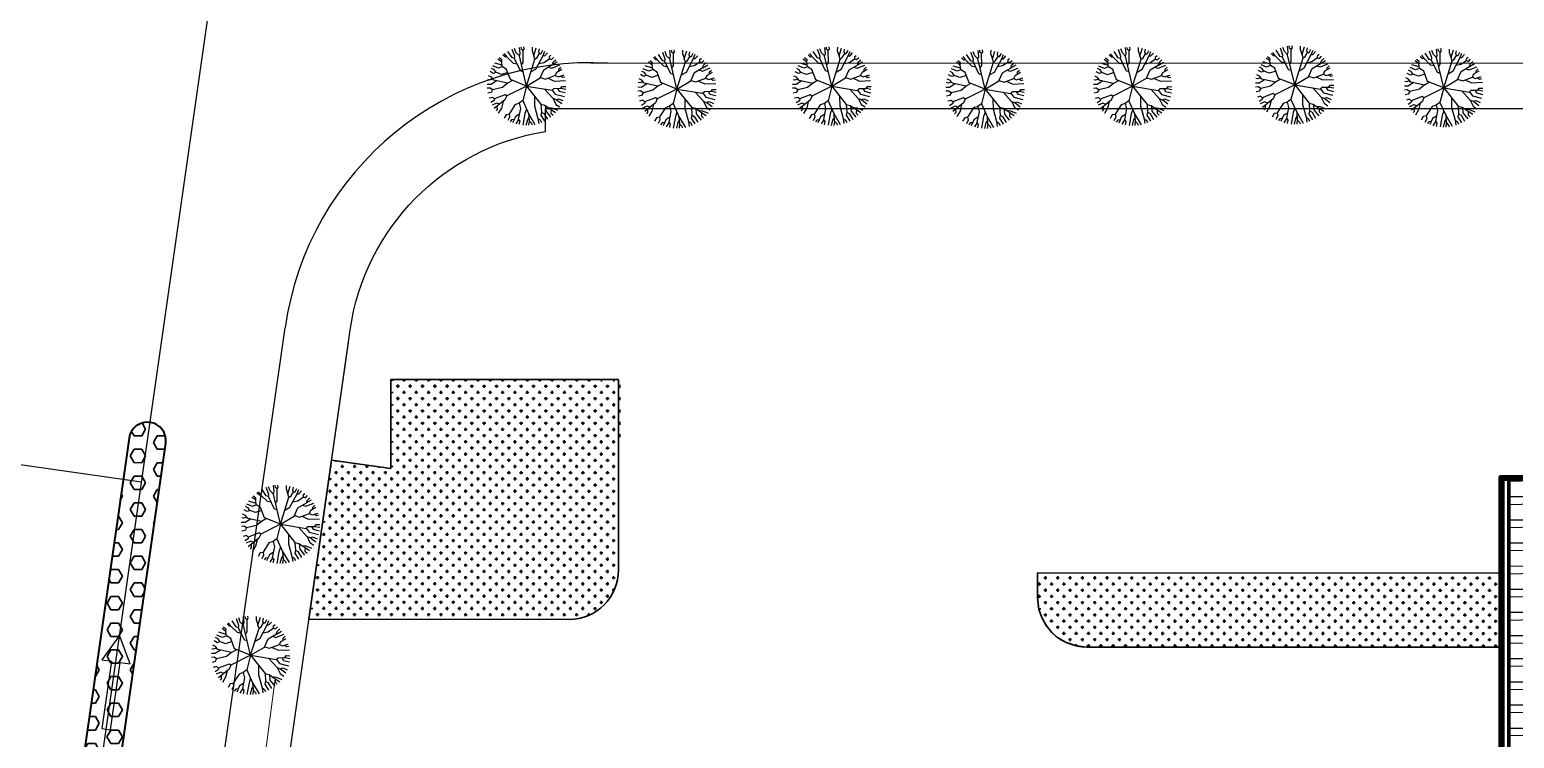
# Model space of a CAD drawing. Header units: millimetres. Extents: x -840588 to 786814, y -467537 to 194195.
# Drawn here: x -129734 to -9389, y -39123 to 18256 of the extents above; entities that cross this region are included whole.
import ezdxf

# ---------------------------------------------------------------- set-up
doc = ezdxf.new("R2010")
doc.units = ezdxf.units.MM
doc.header["$LTSCALE"] = 100
doc.header["$MEASUREMENT"] = 0
for name, color, linetype in [('1gt tim duong', 10, 'Continuous'), ('A-Wall-Patt', 143, 'Continuous'), ('caycay', 96, 'Continuous'), ('ctrinh-mai 1', 16, 'Continuous'), ('gthong-phan lanxe', 9, 'Continuous'), ('gthong-viahe', 5, 'Continuous')]:
    doc.layers.add(name, color=color, linetype=linetype)
for name, color, linetype, lineweight in [('A-Area', 134, 'Continuous', 35), ('cotdien', 7, 'Continuous', 13), ('ctrinh-chinh', 24, 'Continuous', 100), ('gthong-duong', 7, 'Continuous', 40)]:
    doc.layers.add(name, color=color, linetype=linetype, lineweight=lineweight)

# ---------------------------------------------------------------- blocks, each defined once
blk = doc.blocks.new('NGC')
at = {"layer": 'ctrinh-mai 1'}
h = blk.add_hatch(dxfattribs=at)
h.set_pattern_fill('ANSI32', color=256, scale=5, angle=315, style=0)
h.set_pattern_definition([(0, (-615851.4988218939, -1205293.901811052), (5.551115123125783e-16, 1.875), []), (0, (-615850.873821895, -1205294.526811051), (5.551115123125783e-16, 1.875), [])])
h.paths.add_polyline_path([(-116.5004060267238, 73.59999780240469), (-121.2998026588466, 73.59999780240469), (-121.2996150384424, -21.50000216439366), (-116.5002184063196, -21.49999280297197)])
at = {"layer": 'ctrinh-chinh'}
blk.add_line((-121.2998026588466, 73.59999780240469), (-121.2996150384424, -21.50000313972123), dxfattribs=at)
for points in [[(-122.0000132289715, -21.50000236090273), (-111.0000000001164, -21.50000214693137), (-111.0000000001164, 73.79999780259095), (-121.9998022224754, 73.79999780259095)], [(-121.800012789201, -21.50000314041972), (-111.2004240235547, -21.49998246575706), (-111.2000008787727, 73.59999780240469), (-121.7998026588466, 73.59999780240469)]]:
    blk.add_lwpolyline(points, close=True, dxfattribs=at)
blk = doc.blocks.new('A$C537F0C63')
at = {"layer": 'caycay'}
for p, q in [((3.910690972326847, 11.37062830588184), (3.788839569944685, 11.81686011959391)), ((4.712688563198753, 10.80137484274019), (4.265887160996499, 11.99052643422328)), ((4.906208114261972, 11.58543264324908), (4.852080984670465, 12.1454581428552)), ((6.159981289129064, 11.93632074141715), (6.202302373265411, 12.27858844433285)), ((6.353129947037814, 11.71136866716915), (6.159981289129064, 11.93632074141715)), ((6.353129947037814, 11.71136866716915), (6.605483960749552, 11.93623077391385)), ((6.447514687970397, 9.84495994712779), (6.353129947037814, 11.71136866716915)), ((6.605483960749552, 11.93623077391385), (6.617402898351429, 12.259334795428)), ((6.826178093167982, 11.29693891192437), (6.890286666319298, 12.23129105439875)), ((7.441234408583114, 11.42699881628141), (7.651727496751846, 12.08642798159781)), ((7.68363426896758, 10.90806475621866), (8.019816777752567, 11.97964079065423)), ((8.113333231842262, 10.69883864084841), (8.712313031195663, 11.70768604843033)), ((1.920139873705921, 9.225739964920649), (1.087115961723612, 9.647311538588838)), ((1.76967368680198, 9.623145921275864), (1.343038968556357, 9.988975225947797)), ((2.008257406407211, 10.05514116568156), (1.666088850062806, 10.35901247844595)), ((1.883955297300417, 9.24431646832818), (1.76967368680198, 9.623145921275864)), ((2.310344671936036, 10.1849830326064), (2.008257406407211, 10.05514116568156)), ((2.272467924871307, 10.54832825371341), (2.042717878081021, 10.72445268446245)), ((2.296077634156973, 10.19319036591696), (2.272467924871307, 10.54832825371341)), ((3.222511420288356, 9.660279909650853), (2.296077634156973, 10.19319036591696)), ((3.003826198455499, 10.71583942823054), (2.568862697771692, 11.14364282684619)), ((3.269952949845901, 10.73353164103173), (2.956771443390608, 11.39790803732103)), ((3.269952949845901, 10.73353164103173), (3.003826198455499, 10.71583942823054)), ((3.993460937123018, 9.543984048803395), (3.222511420288356, 9.660279909650853)), ((4.50370063718583, 8.70506324478265), (3.269952949845901, 10.73353164103173)), ((3.573577700022724, 11.08070473705084), (3.272457403527369, 11.57568824168993)), ((3.810128005825391, 11.09643069598314), (3.573577700022724, 11.08070473705084)), ((3.810128005825391, 11.09643069598314), (3.910690972326847, 11.37062830588184)), ((4.235841180721764, 10.50048805131519), (3.810128005825391, 11.09643069598314)), ((4.592421611992904, 10.24268936957378), (4.235841180721764, 10.50048805131519)), ((4.577421300939022, 10.28284407086176), (4.712688563198753, 10.80137484274019)), ((6.125898059370229, 6.139521315279126), (4.577421300939022, 10.28284407086176)), ((4.700099824054632, 10.83487223221164), (4.906208114261972, 11.58543264324908)), ((6.125898059370229, 6.139521315279126), (6.970036149243242, 10.92007571294744)), ((6.717420145090728, 9.489459469132271), (6.447514687970397, 9.84495994712779)), ((6.970036149243242, 10.92007571294744), (6.826178093167982, 11.29693891192437)), ((6.948042777010414, 8.570320168466424), (7.76638461697803, 10.55685856171476)), ((6.970036149243242, 10.92007571294744), (7.441234408583114, 11.42699881628141)), ((7.392351211692585, 9.648875252361904), (7.965382829468581, 9.797246468468074)), ((7.76638461697803, 10.55685856171476), (7.68363426896758, 10.90806475621866)), ((7.76638461697803, 10.55685856171476), (8.113333231842262, 10.69883864084841)), ((7.965382829468581, 9.797246468468074), (8.933407776050444, 10.87226001470481)), ((8.933407776050444, 10.87226001470481), (9.272947348141315, 11.41112699440055)), ((8.933407776050444, 10.87226001470481), (9.171925964052207, 10.85838502353727)), ((9.092822924165375, 8.921003827472305), (9.745379681935447, 9.38050785887026)), ((9.171925964052207, 10.85838502353727), (9.537986088387697, 11.24360011898898)), ((9.733678942880942, 10.44985240105962), (10.13871553562058, 10.78615722681207)), ((9.786865097747068, 10.09668076723392), (9.733678942880942, 10.44985240105962)), ((9.745379681935447, 9.38050785887026), (9.786865097747068, 10.09668076723392)), ((9.745379681935447, 9.38050785887026), (10.35249974897306, 9.183089075660973)), ((9.759203255198372, 9.619244142235402), (10.88575250038048, 10.01737219720235)), ((9.786865097747068, 10.09668076723392), (10.35685576614924, 10.5884511891054)), ((10.35249974897306, 9.183089075660973), (11.20201209581137, 9.59306054910121)), ((0.4466466944213607, 7.186909447627841), (0.08666564667146304, 7.2448509023925)), ((1.12084364940165, 7.320901045324717), (0.1511815814883448, 7.552586191002774)), ((1.280611972542829, 8.044912836274307), (0.444487546075834, 8.466659778718167)), ((0.7097976248769555, 7.419110072511103), (0.4466466944213607, 7.186909447627841)), ((0.9218848354175861, 8.526406249260617), (0.5914981488203921, 8.797440291094972)), ((2.008086131005257, 8.717519836023712), (0.7635036424217105, 9.129316388596635)), ((0.9357337090696092, 8.218872061683214), (0.9218848354175861, 8.526406249260617)), ((1.541375211712875, 7.549264594850683), (1.12084364940165, 7.320901045324717)), ((1.521030883770436, 7.555591163691133), (1.280611972542829, 8.044912836274307)), ((3.097987199351337, 7.065927705370996), (1.521030883770436, 7.555591163691133)), ((2.703754449681583, 7.188340914177388), (1.757476259455871, 6.679553776459215)), ((3.267708861298161, 8.533747915149434), (1.883955297300417, 9.24431646832818)), ((2.5351559760893, 8.909919010715385), (2.008086131005257, 8.717519836023712)), ((3.884867362274235, 7.354371150599036), (3.097987199351337, 7.065927705370996)), ((3.914115354094974, 7.298525660517043), (3.267708861298161, 8.533747915149434)), ((6.125898059370229, 6.139521315279126), (3.914115354094974, 7.298525660517043)), ((5.316408449507435, 8.305498213470855), (4.50370063718583, 8.70506324478265)), ((6.125898059370229, 6.139521315279126), (8.578119715861249, 7.281614840641851)), ((6.527199968382774, 8.412167402177147), (6.948042777010414, 8.570320168466424)), ((8.279060999553622, 7.142313947006187), (9.0886019582249, 6.750771228889789)), ((8.578119715861249, 7.281614840641851), (9.092822924165375, 8.921003827472305)), ((8.94424461397648, 8.447760988721711), (9.944313991869421, 8.175001025898382)), ((9.0886019582249, 6.750771228889789), (11.18806748264615, 7.336222721740342)), ((9.944313991869421, 8.175001025898382), (10.80974500087541, 8.559510920527828)), ((10.77352595946286, 7.220637597380119), (11.64532254343067, 6.712682137225784)), ((10.79366673980257, 8.552387381641893), (11.20595707066968, 8.407509828190086)), ((10.80974500087541, 8.559510920527828), (11.04832709143011, 8.991530669089116)), ((11.04832709143011, 8.991530669089116), (11.44374410946693, 9.207825855861302)), ((11.18806748264615, 7.336222721740342), (11.54099752982074, 7.835271000905777)), ((11.20595707066968, 8.407509828190086), (11.70062178621083, 8.711759320220153)), ((11.33254625860354, 7.540524095533328), (11.89576276779189, 7.413002362918633)), ((11.54099752982074, 7.835271000905777), (11.95948603860597, 8.053456869412912)), ((11.89576276779189, 7.413002362918633), (12.11310363743178, 7.4986918541872)), ((0.5706603464168438, 5.768348654561123), (-1.699427230050787e-06, 5.730386201154033)), ((1.757476259455871, 6.679553776459215), (0.00855774800220388, 6.661205396139849)), ((0.7806298194373085, 5.506956316930882), (0.04189879572368227, 5.315400935116486)), ((1.063396316407307, 5.057959221958299), (0.1397583337929973, 4.775609911099309)), ((0.7973220304920687, 5.486148682266503), (0.5706603464168438, 5.768348654561123)), ((1.863759347223095, 5.527326392111718), (0.7973220304920687, 5.486148682266503)), ((1.301357276712224, 5.505615774418402), (1.063396316407307, 5.057959221958299)), ((2.147618291040999, 5.278660692089034), (1.715808944849414, 4.625734219735023)), ((2.179125049486174, 5.25103580450741), (1.863759347223095, 5.527326392111718)), ((3.339595652047137, 5.512285084278119), (2.113923366072413, 3.99826194187699)), ((6.125898059370229, 6.139521315279126), (2.179125049486174, 5.25103580450741)), ((6.125898059370229, 6.139521315279126), (4.039744528603478, 3.175083687405277)), ((6.125898059370229, 6.139521315279126), (9.309124815248651, 4.773858037136961)), ((6.125898059370229, 6.139521315279126), (6.842971201978798, 3.89649221743457)), ((9.075402950122225, 6.757166716884967), (9.900688603102026, 6.150819989943557)), ((9.309124815248651, 4.773858037136961), (9.56344752651421, 4.969106941811333)), ((9.309124815248651, 4.773858037136961), (9.616567334425781, 4.170077324375598)), ((9.56344752651421, 4.969106941811333), (11.29217119894747, 4.430094099112466)), ((9.900688603102026, 6.150819989943557), (11.46386237296974, 5.868288854795537)), ((11.29217119894747, 4.430094099112466), (11.5425597731919, 4.68452039962358)), ((11.46386237296974, 5.868288854795537), (11.83055046181835, 6.160203181647375)), ((11.46386237296974, 5.868288854795537), (11.72795570972085, 5.469711782065133)), ((11.5425597731919, 4.68452039962358), (12.06343262891096, 4.577516196506622)), ((11.64532254343067, 6.712682137225784), (12.23443119234435, 6.755833524115587)), ((11.72795570972085, 5.469711782065133), (12.21933158095999, 5.388423248077743)), ((11.83055046181835, 6.160203181647375), (12.26543294043586, 6.154373944329564)), ((1.715808944849414, 4.625734219735023), (0.307439249689196, 4.179975674378511)), ((1.230773230763589, 3.880098522535263), (0.5654086178583384, 3.53661498738802)), ((1.603983964610961, 3.791791144500166), (0.7979776640349883, 3.08873558965206)), ((1.703781163858366, 3.019787908731814), (1.11193678613563, 2.596291564444982)), ((1.623038097397512, 3.787286263777787), (1.230773230763589, 3.880098522535263)), ((2.360128743846872, 2.528373258541251), (1.492859571077133, 2.110982061632967)), ((2.113923366072413, 3.99826194187699), (1.623038097397512, 3.787286263777787)), ((2.086705644269387, 3.98654600703594), (1.703781163858366, 3.019787908731814)), ((2.952599385069334, 2.620357636184053), (2.360128743846872, 2.528373258541251)), ((3.428623164742021, 2.985834134982724), (2.496129963798012, 2.269877917915437)), ((3.369906157186051, 2.940729452180676), (3.339813401926222, 2.088173656051367)), ((4.039744528603478, 3.175083687405277), (3.428623164742021, 2.985834134982724)), ((4.039744528603478, 3.175083687405277), (4.031693542077846, 1.955804082903342)), ((5.060837633816845, 3.005173691082746), (4.630837960547069, 0.98501350143124)), ((4.993965494963049, 4.531040710644447), (5.060837633816845, 3.005173691082746)), ((6.842971201978798, 3.89649221743457), (6.058139944627328, 1.852742682112876)), ((6.328418276112643, 2.556572256453364), (6.621925523577374, 1.860491597191867)), ((6.842971201978798, 3.89649221743457), (7.432333557888342, 3.519514546744176)), ((7.432333557888342, 3.519514546744176), (7.280434323314694, 2.677135711990559)), ((7.280434323314694, 2.677135711990559), (7.715867288097797, 1.041460912816547)), ((7.432333557888342, 3.519514546744176), (8.098582012036786, 3.326026642433135)), ((8.098582012036786, 3.326026642433135), (9.111636380646814, 1.936837856093916)), ((9.616567334425781, 4.170077324375598), (11.35931998142405, 2.929313197353622)), ((9.93769863442867, 3.941450450896809), (10.23341044859262, 2.932877378403646)), ((10.23341044859262, 2.932877378403646), (10.78588893792767, 2.142211417256476)), ((10.47633774106362, 3.557950291473389), (10.95106070157999, 3.753440934466198)), ((10.9181057199894, 3.243447097807802), (10.92924841445711, 2.741344290425332)), ((10.92924841445711, 2.741344290425332), (11.10547083382698, 2.548124503166036)), ((10.95106070157999, 3.753440934466198), (11.66045975862653, 3.481945362666011)), ((11.22320598487931, 4.451586098773987), (11.30987888816526, 4.16373455730718)), ((11.30987888816526, 4.16373455730718), (11.83210555871847, 3.873839490315731)), ((2.496129963798012, 2.269877917915437), (1.822411499113514, 1.760689831018681)), ((2.56307497484886, 1.709560079856601), (2.246554855188151, 1.380875038601516)), ((2.496129963798012, 2.269877917915437), (2.56307497484886, 1.709560079856601)), ((3.339813401926222, 2.088173656051367), (2.637745125197398, 1.087092649082479)), ((3.661068871806492, 1.723103908010671), (3.151986367873178, 0.7683009200591187)), ((4.151889424236288, 1.488197098566161), (3.632459803578968, 0.5291005140024936)), ((4.031693542077846, 1.955804082903342), (3.661068871806492, 1.723103908010671)), ((4.029956023412524, 1.954728688528121), (4.151889424236288, 1.488197098566161)), ((4.291746997165319, 0.7246533119759988), (4.111621739852126, 0.339800697278406)), ((4.630837960547069, 0.98501350143124), (4.291746997165319, 0.7246533119759988)), ((4.630837960547069, 0.98501350143124), (4.553144487388636, 0.2048409433373308)), ((6.058139944627328, 1.852742682112876), (5.148106664306397, 0.07830981133520254)), ((5.687346443359274, 0.2823844214362907), (5.63783512871305, 0.01939518188373768)), ((6.046166258151061, 0.6926535401726142), (5.687346443359274, 0.2823844214362907)), ((6.032371784920542, 0.6769075088304817), (6.148760987558489, 2.060398401226848e-06)), ((6.058139944627328, 1.852742682112876), (6.046166258151061, 0.6926535401726142)), ((6.051426148278551, 1.202184490222862), (6.300487340380641, 0.8879269488934369)), ((6.300487340380641, 0.8879269488934369), (6.566832978940511, 0.01583402863980155)), ((6.621925523577374, 1.860491597191867), (7.04603830007909, 0.06930147462480818)), ((7.715867288097797, 1.041460912816547), (7.500958808541327, 0.7001980161367101)), ((7.500958808541327, 0.7001980161367101), (7.660945140349213, 0.1949458228082221)), ((7.510773716396216, 1.811866424770415), (8.13382774245838, 1.455661724790843)), ((7.68101589476646, 0.9861165687689208), (8.13231261911642, 0.3370629204364377)), ((8.13382774245838, 1.455661724790843), (8.63363335412214, 0.5354539643340104)), ((8.374018521320977, 1.013457626351737), (8.758654683351779, 0.9918956518486084)), ((8.758654683351779, 0.9918956518486084), (8.994797214174469, 0.7114704464074748)), ((9.111636380646814, 1.936837856093916), (9.05441034496107, 1.457435791671742)), ((9.05441034496107, 1.457435791671742), (9.356284565004898, 0.9185323608435283)), ((9.108831235360412, 1.913318816441461), (9.563043515889149, 1.847932786524325)), ((9.563043515889149, 1.847932786524325), (9.928087916650838, 1.318988235496363))]:
    blk.add_line(p, q, dxfattribs=at)

msp = doc.modelspace()

# ---------------------------------------------------------------- hatches: boundary and pattern name
at = {"layer": 'A-Area'}
h = msp.add_hatch(dxfattribs=at)
h.set_pattern_fill('CROSS', color=256, scale=2000.000000000001, angle=-0.02274081717208486, style=0)
h.set_pattern_definition([(359.9772591828279, (-616218387.0630271, -1205141167.613114), (500.1984116790877, 499.8015095552616), [250.0000000000001, -750.0000000000002]), (89.97725918282791, (-616218262.1126498, -1205141292.662717), (-499.8015095552615, 500.1984116790875), [250.0000000000001, -750.0000000000002])])
edge = h.paths.add_edge_path()
edge.add_arc((-86002.43692304302, -25493.92700729759), 3999.999999999979, 269.9772591833588, 360.0131211566729)
edge.add_line((-82002.43702793181, -25493.01097776314), (-82001.60996799612, -15640.88729066137))
edge.add_line((-82001.60996799612, -15640.88729066137), (-82002.75239673018, -12249.03337865292))
edge.add_line((-82002.75239673017, -12249.03337865292), (-82002.80419101479, -10072.05973307863))
edge.add_line((-82002.80419101479, -10072.05973307863), (-100467.6257538293, -10072.06225087852))
edge.add_line((-100467.6257538293, -10072.06225087852), (-100467.6251122296, -17279.44282608115))
edge.add_line((-100467.6251122296, -17279.44282608115), (-105262.9987839302, -16597.98614031727))
edge.add_line((-105262.9987839302, -16597.98614031727), (-107106.8562921704, -29485.55093302629))
edge.add_line((-107106.8562921704, -29485.55093302629), (-86004.02453150126, -29493.92669223497))
h = msp.add_hatch(dxfattribs=at)
h.set_pattern_fill('HEX', color=256, scale=4999.999999999999, angle=-360.0227408171721, style=0)
h.set_pattern_definition([(359.9772591828279, (-616218387.0630271, -1205141167.613114), (0.4296591526680486, 1082.531669733681), [624.9999999999999, -1250]), (119.9772591828279, (-616218387.0630271, -1205141167.613114), (-937.7147559668883, -540.8937391256618), [625.0000000000006, -1250.000000000001]), (59.97725918282792, (-616217762.0630764, -1205141167.861178), (-937.2850968142199, 541.6379306080198), [625.0000000000002, -1250])])
edge = h.paths.add_edge_path(flags=0)
edge.add_ellipse((-120190.63292331, -15024.57817829616), major_axis=(-1060.23910956723, 1061.081066116592), ratio=0.9999999997569201, start_angle=216.8805405031935, end_angle=396.8805405031935)
edge.add_line((-121675.5123383885, -14812.13260824537), (-130420.8962936936, -75937.62749909799))
edge.add_ellipse((-128936.0168778004, -76150.07306938195), major_axis=(1061.081066511966, 1060.239109962291), ratio=0.9999999999556006, start_angle=126.8805405003107, end_angle=306.8805405003108)
edge.add_line((-127451.137461907, -76362.51863966594), (-118705.7535083481, -15237.02374857977))
h = msp.add_hatch(dxfattribs=at)
h.set_pattern_fill('CROSS', color=256, scale=2000.000000000001, angle=-360.0227408171721, style=0)
h.set_pattern_definition([(359.9772591828279, (-616218387.0630271, -1205141167.613114), (500.1984116790875, 499.801509555262), [250.0000000000001, -750.0000000000002]), (89.97725918282791, (-616218262.1126498, -1205141292.662717), (-499.8015095552619, 500.1984116790875), [250.0000000000001, -750.0000000000002])])
h.paths.add_polyline_path([(-48037.48136742537, -25730.2042694026), (-48038.27517178952, -27730.20411210407), (-47920.42737700992, -28695.58459321227), (-47693.83770451944, -29355.63434613758), (-47347.33433657743, -29979.04104572282), (-46867.82499745414, -30559.09601361927), (-46405.55938861266, -30956.06945799901), (-45761.73087633494, -31341.45950591919), (-44875.95266856481, -31643.09545972447), (-44039.86309534744, -31731.79140553678), (-10529.21587807355, -31745.09185363572), (-10526.83446533059, -25745.09232622963)], flags=0)

# ---------------------------------------------------------------- linework, layer by layer
at = {"layer": '1gt tim duong', "ltscale": 3, "flags": 128}
msp.add_lwpolyline([(-162786.6380100609, -332680.3627500198), (-160360.5321575162, -298083.3033143579, -0.01802611279680025), (-159406.7022206638, -289123.6033456324), (-108858.0274252705, 64188.12845549849)], format="xyb", dxfattribs=at)
msp.add_lwpolyline([(-130888.2901881557, -16900.07168834612), (-120668.5903791957, -18362.21470725386)], dxfattribs=at)
at = {"layer": 'A-Area'}
for p, q in [((-82002.80420177945, -10071.60728225444), (-100467.6257537128, -10072.06225064573)), ((-100467.6257537128, -10072.06225064573), (-100467.625112113, -17279.44282584837)), ((-82002.43723810569, -25495.51461598846), (-82002.80420177945, -10071.60728225444)), ((-121675.5123385049, -14812.13260801249), (-130420.8962936935, -75937.62749909803)), ((-127451.1374619069, -76362.51863943311), (-118705.753508348, -15237.02374834692)), ((-105262.9987839302, -16597.98614031727), (-107106.8562921703, -29485.55093279346)), ((-100467.625112113, -17279.44282584837), (-105262.9987839302, -16597.98614031727)), ((-48037.48136742537, -25730.2042694026), (-48038.27517178952, -27730.20411210407)), ((-10526.83446533059, -25745.09232622963), (-48037.48136742537, -25730.2042694026)), ((-10529.21587807355, -31745.09185363572), (-10526.83446533059, -25745.09232622963)), ((-48038.27517178952, -27730.20411210407), (-47920.4273768935, -28695.58459321232)), ((-47920.4273768935, -28695.58459321232), (-47693.83770451944, -29355.63434613758)), ((-107106.8562921703, -29485.55093279346), (-86004.02453142188, -29493.92669219777)), ((-47693.83770451944, -29355.63434613758), (-47347.33433657743, -29979.04104572282)), ((-47347.33433657743, -29979.04104572282), (-46867.82499733772, -30559.09601361933)), ((-46867.82499733772, -30559.09601361933), (-46405.55938861266, -30956.06945799901)), ((-46405.55938861266, -30956.06945799901), (-45761.73087633504, -31341.45950615202)), ((-45761.73087633504, -31341.45950615202), (-44875.95266856481, -31643.09545972447)), ((-44875.95266856481, -31643.09545972447), (-44039.86309534744, -31731.79140553678)), ((-44039.86309534744, -31731.79140553678), (-10529.21587807355, -31745.09185363572))]:
    msp.add_line(p, q, dxfattribs=at)
for centre, radius, start, end in [((-120190.6329234264, -15024.57817806329), 1499.999999186114, 351.8577996887596, 171.8577996887596), ((-86002.43692292666, -25493.9270074932), 3999.999999809992, 269.9772591828279, 359.9772591828279)]:
    msp.add_arc(centre, radius, start, end, dxfattribs=at)
at = {"layer": 'cotdien'}
msp.add_line((-109824.065130081, -34318.59090199359), (-111408.3360887175, -46203.36862253459), dxfattribs=at)
at = {"layer": 'gthong-duong'}
msp.add_lwpolyline([(-118705.7535079986, -15237.02374788139, 0.9999999999999999), (-121675.5123381555, -14812.1326077798), (-130420.8962934606, -75937.62749886524, 0.9999999999999997), (-127451.1374616741, -76362.51863920038), (-118705.7535062525, -15237.02374811492)], format="xyb", dxfattribs=at)
at = {"layer": 'gthong-phan lanxe', "ltscale": 8}
msp.add_lwpolyline([(-123874.5920775506, -32775.67976656455), (-123099.7539982366, -32886.53787093132), (-123878.7210900151, -38331.09572932271), (-123185.7773620393, -38430.2369952847), (-122406.810270843, -32985.67913712591), (-121586.1295235362, -33103.09607196377), (-122446.7536001096, -30793.64014977761)], close=True, dxfattribs=at)
at = {"layer": 'gthong-viahe'}
for p, q in [((-84274.52945267137, 15583.98420842167), (77081.06134421892, 15520.66144247942)), ((-107106.8562922867, -29485.55093279341), (-103755.8670433655, -6063.951987147537)), ((-48037.48136742537, -25730.2042694026), (-10526.83446533059, -25745.09232622963))]:
    msp.add_line(p, q, dxfattribs=at)
for points in [[(-82858.5622742151, 15543.17119039804, 0.3895209263740652), (-109032.3831126438, -5875.620827084207, 0.3895209263740652)], [(-103755.8972041207, -6064.162794482367, -0.3289868605798058), (-87924.9999687707, 10010.30100517875)], [(-144685.3368823994, -292157.0564770612, -0.00175610157136503), (-144583.4409100725, -291426.568603766), (-103898.8852958478, -7063.571047245173)], [(-48037.48136742537, -25730.2042694026), (-48038.27517178952, -27730.20411210407, 0.414213562373095), (-44039.86309534744, -31731.79140553678), (-10529.21587807355, -31745.09185363572)]]:
    msp.add_lwpolyline(points, format="xyb", dxfattribs=at)
msp.add_lwpolyline([(-87924.9999687707, 10010.30100517875), (-87927.09056482052, 11874.99765613975), (101600.1005036831, 11878.36343613047), (101600.1005036831, 10159.17479834304), (106940.2303553145, 10159.17479834304)], dxfattribs=at)
at = {"layer": 'gthong-viahe', "flags": 128}
msp.add_lwpolyline([(-108821.0222993654, -51704.23828159876, -0.4488899480935674), (-114609.4588926511, -44856.35842635637), (-109032.3816797498, -5875.610811931277)], format="xyb", dxfattribs=at)
at = {"layer": 'gthong-viahe'}
msp.add_lwpolyline([(-82001.60996799612, -15640.88729066137), (-82002.75239673017, -12249.03337865292), (-82002.80420177945, -10071.60728225444), (-100467.6257537727, -10072.06093515247), (-100467.6251122295, -17279.44282584832), (-105262.9987839301, -16597.98614008444), (-107106.8562921703, -29485.55093279346), (-86004.02453153829, -29493.92669219772, 0.4142135623730951), (-82002.43723810565, -25495.51461575563)], format="xyb", close=True, dxfattribs=at)

# ---------------------------------------------------------------- block references
at = {"layer": 'A-Wall-Patt', "xscale": 1000.000000000001, "yscale": 1000.000000000001, "zscale": 1000.000000000001, "rotation": 359.9772591828279}
msp.add_blockref('NGC', (111446.9499236124, -91793.50548506757), dxfattribs=at)
at = {"layer": 'caycay', "extrusion": (-1.849088780389791e-06, -5.240423503569551e-08, 0.9999999999982891), "xscale": -518.4000000042536, "yscale": 518.3999999426321, "rotation": 3.269462154405618}
for p, zscale in [((-86106.54395965375, 10697.42111397421, -0.7057837078380991), 518.4000000000003), ((-61363.92213632559, 10687.60071404758, -0.7515344976183531), 518.4000000000003), ((-36973.08002943412, 10677.91993624855, -0.7966348227885649), 518.4000000000003), ((-23839.50667156472, 10789.85358052049, -0.8209258317287379), 518.4000000000003), ((-11761.43471759799, 10550.77178253638, -0.8432467301681964), 518.4000000000003), ((-73911.22728060975, 10458.292781306, -0.728321399744865), 518.4000000000003), ((-48934.05908143595, 10448.37928941733, -0.7745058817192083), 518.4000000000003), ((-106046.7245536509, -24787.23152441283, -0.6670529975454853), 518.4000000000002), ((-108470.6100341981, -35401.04103932634, -0.6620148095297824), 518.4000000000002)]:
    msp.add_blockref('A$C537F0C63', p, dxfattribs=dict(at, zscale=zscale))

doc.saveas('drawing.dxf')
